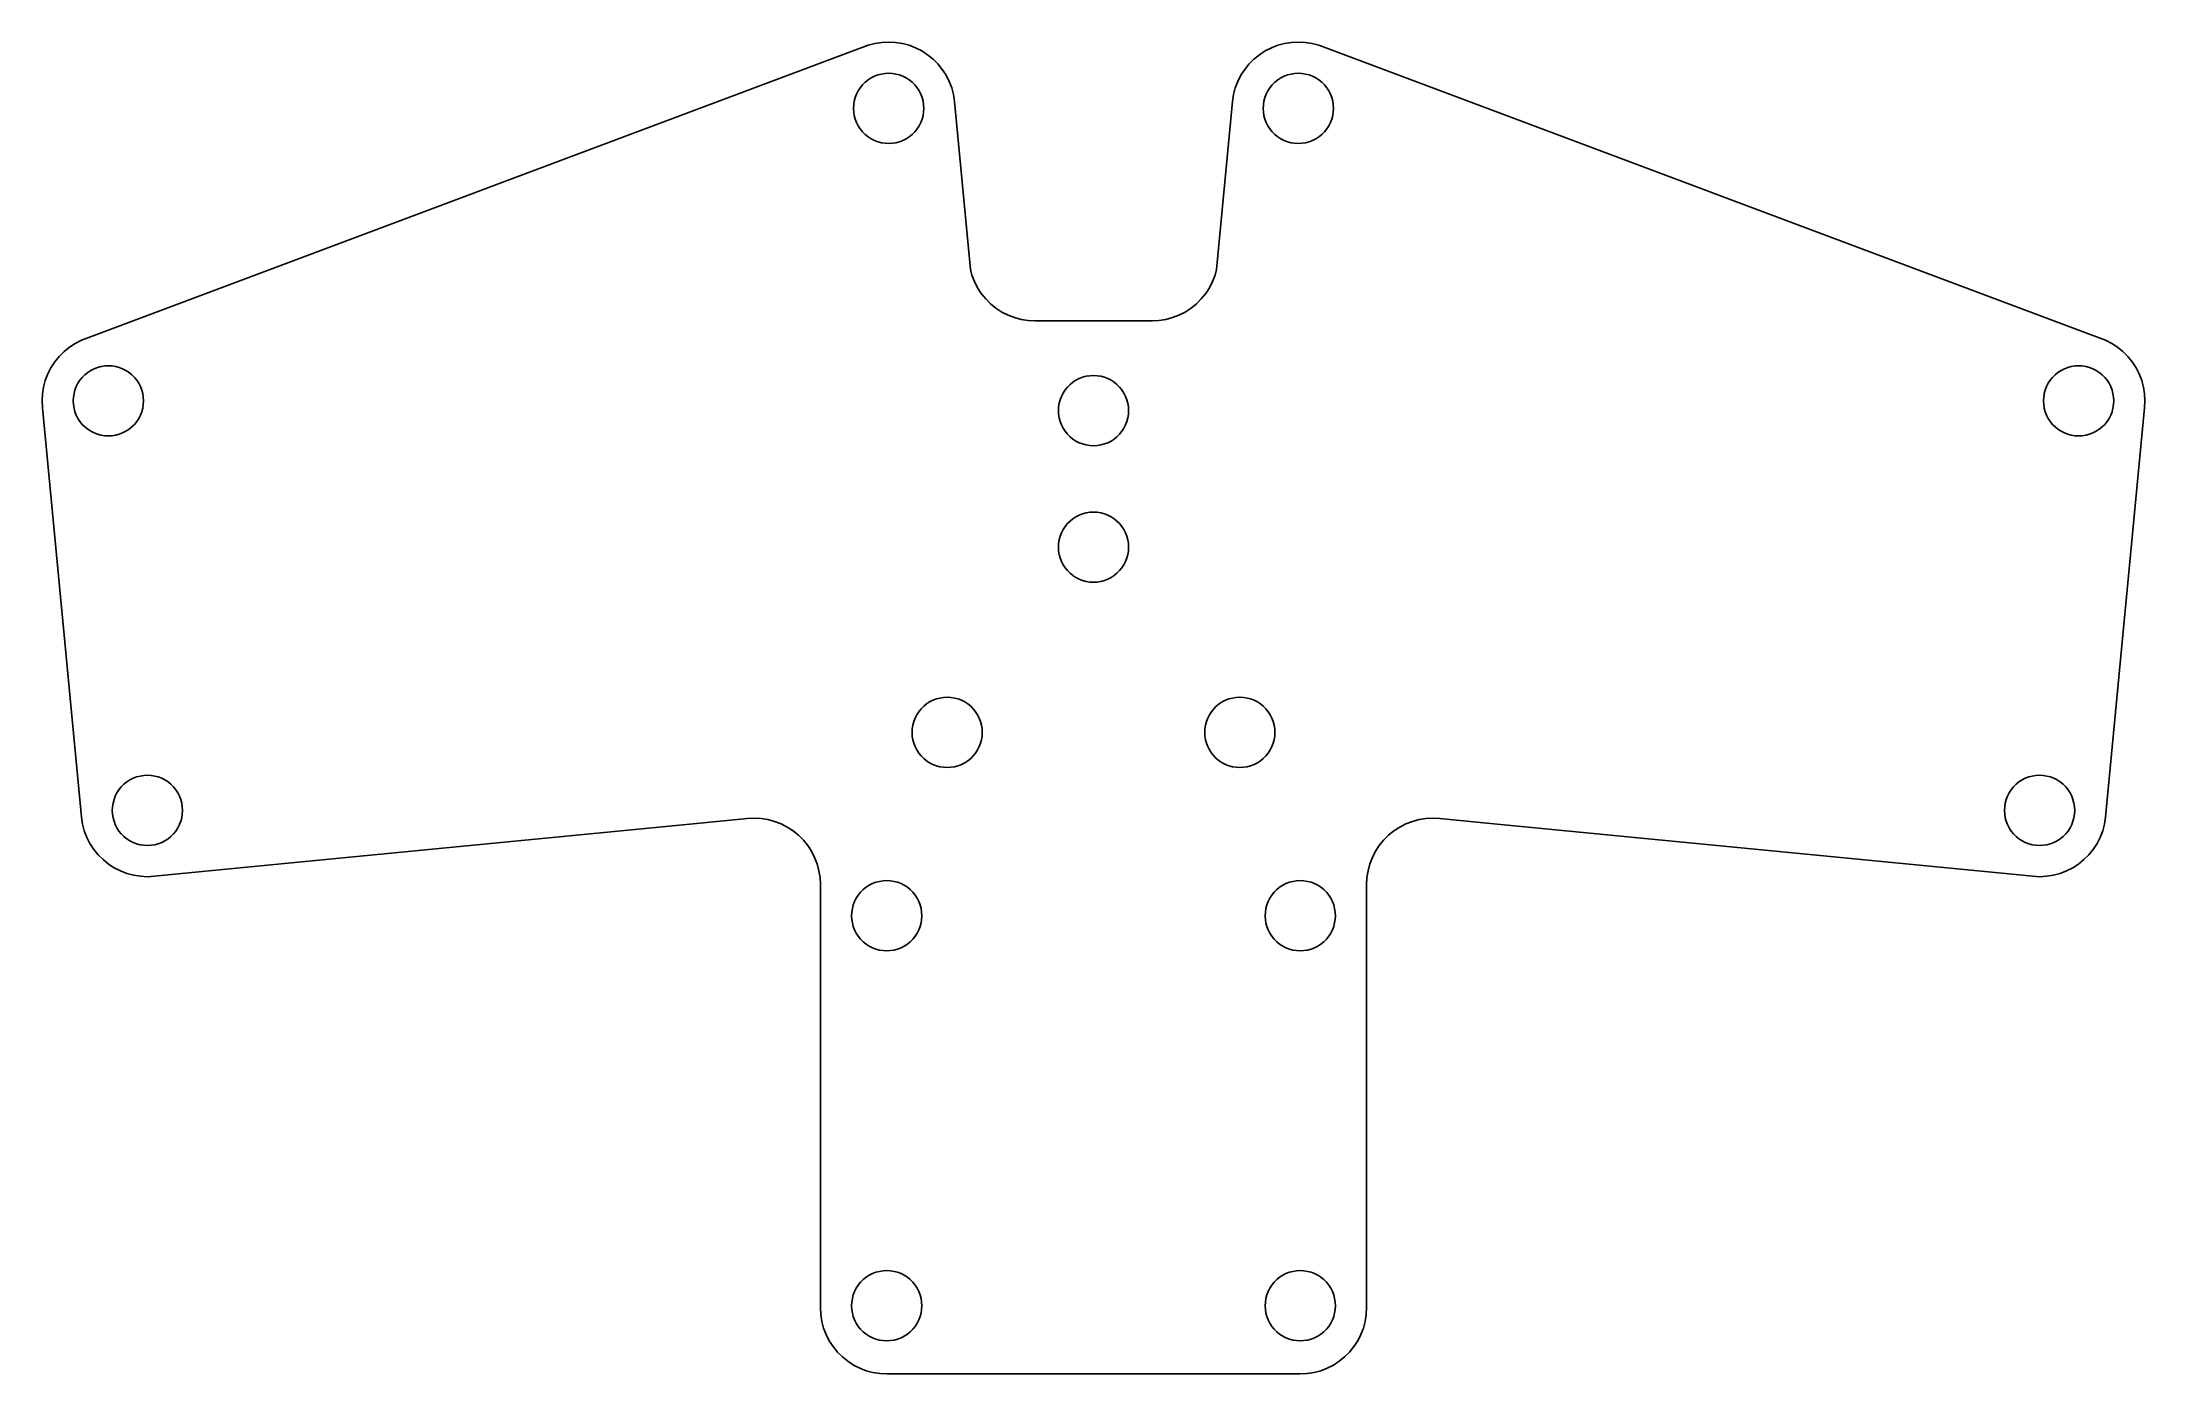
# Model space of a CAD drawing. Header units: metres. Extents: x -54 to 54, y -19 to 49.
import ezdxf

# ---------------------------------------------------------------- set-up
doc = ezdxf.new("R2010")
doc.units = ezdxf.units.M

msp = doc.modelspace()

# ---------------------------------------------------------------- linework, layer by layer
for p, q in [((-11.5506, 48.7336), (-51.5506, 33.7336)), ((-11.2069, 48.8257), (-11.5506, 48.7336)), ((-10.8554, 48.8814), (-11.2069, 48.8257)), ((-10.5, 48.9), (-10.8554, 48.8814)), ((-10.1446, 48.8814), (-10.5, 48.9)), ((-9.79309, 48.8257), (-10.1446, 48.8814)), ((-9.44934, 48.7336), (-9.79309, 48.8257)), ((-9.11708, 48.606), (-9.44934, 48.7336)), ((-8.79999, 48.4445), (-9.11708, 48.606)), ((9.11708, 48.606), (8.79999, 48.4445)), ((9.44934, 48.7336), (9.11708, 48.606)), ((9.79309, 48.8257), (9.44934, 48.7336)), ((10.1446, 48.8814), (9.79309, 48.8257)), ((10.5, 48.9), (10.1446, 48.8814)), ((10.8554, 48.8814), (10.5, 48.9)), ((11.2069, 48.8257), (10.8554, 48.8814)), ((11.5506, 48.7336), (11.2069, 48.8257)), ((51.5506, 33.7336), (11.5506, 48.7336)), ((-8.50153, 48.2507), (-8.79999, 48.4445)), ((-8.22495, 48.0267), (-8.50153, 48.2507)), ((-7.9733, 47.775), (-8.22495, 48.0267)), ((-7.74933, 47.4985), (-7.9733, 47.775)), ((-7.55551, 47.2), (-7.74933, 47.4985)), ((7.74933, 47.4985), (7.55551, 47.2)), ((7.9733, 47.775), (7.74933, 47.4985)), ((8.22495, 48.0267), (7.9733, 47.775)), ((8.50153, 48.2507), (8.22495, 48.0267)), ((8.79999, 48.4445), (8.50153, 48.2507)), ((-12.1444, 46.2321), (-12.0588, 46.4)), ((-12.0588, 46.4), (-11.9562, 46.558)), ((-11.9562, 46.558), (-11.8376, 46.7044)), ((-11.8376, 46.7044), (-11.7044, 46.8376)), ((-11.7044, 46.8376), (-11.558, 46.9562)), ((-11.558, 46.9562), (-11.4, 47.0588)), ((-11.4, 47.0588), (-11.2321, 47.1444)), ((-11.2321, 47.1444), (-11.0562, 47.2119)), ((-11.0562, 47.2119), (-10.8742, 47.2607)), ((-10.8742, 47.2607), (-10.6881, 47.2901)), ((-10.6881, 47.2901), (-10.5, 47.3)), ((-10.5, 47.3), (-10.3118, 47.2901)), ((-10.3118, 47.2901), (-10.1257, 47.2607)), ((-10.1257, 47.2607), (-9.94376, 47.2119)), ((-9.94376, 47.2119), (-9.76787, 47.1444)), ((-9.76787, 47.1444), (-9.59999, 47.0588)), ((-9.59999, 47.0588), (-9.44199, 46.9562)), ((-9.44199, 46.9562), (-9.29556, 46.8376)), ((-9.29556, 46.8376), (-9.16234, 46.7044)), ((-9.16234, 46.7044), (-9.04376, 46.558)), ((-9.04376, 46.558), (-8.94115, 46.4)), ((-8.94115, 46.4), (-8.85561, 46.2321)), ((-7.39394, 46.8829), (-7.55551, 47.2)), ((-7.2664, 46.5506), (-7.39394, 46.8829)), ((-7.17429, 46.2069), (-7.2664, 46.5506)), ((7.2664, 46.5506), (7.17429, 46.2069)), ((7.39394, 46.8829), (7.2664, 46.5506)), ((7.55551, 47.2), (7.39394, 46.8829)), ((8.85561, 46.2321), (8.94115, 46.4)), ((8.94115, 46.4), (9.04376, 46.558)), ((9.04376, 46.558), (9.16234, 46.7044)), ((9.16234, 46.7044), (9.29556, 46.8376)), ((9.29556, 46.8376), (9.44199, 46.9562)), ((9.44199, 46.9562), (9.59999, 47.0588)), ((9.59999, 47.0588), (9.76787, 47.1444)), ((9.76787, 47.1444), (9.94376, 47.2119)), ((9.94376, 47.2119), (10.1257, 47.2607)), ((10.1257, 47.2607), (10.3118, 47.2901)), ((10.3118, 47.2901), (10.5, 47.3)), ((10.5, 47.3), (10.6881, 47.2901)), ((10.6881, 47.2901), (10.8742, 47.2607)), ((10.8742, 47.2607), (11.0562, 47.2119)), ((11.0562, 47.2119), (11.2321, 47.1444)), ((11.2321, 47.1444), (11.4, 47.0588)), ((11.4, 47.0588), (11.558, 46.9562)), ((11.558, 46.9562), (11.7044, 46.8376)), ((11.7044, 46.8376), (11.8376, 46.7044)), ((11.8376, 46.7044), (11.9562, 46.558)), ((11.9562, 46.558), (12.0588, 46.4)), ((12.0588, 46.4), (12.1444, 46.2321)), ((-12.3, 45.5), (-12.2901, 45.6881)), ((-12.2901, 45.3118), (-12.3, 45.5)), ((-12.2901, 45.6881), (-12.2607, 45.8742)), ((-12.2607, 45.1257), (-12.2901, 45.3118)), ((-12.2607, 45.8742), (-12.2119, 46.0562)), ((-12.2119, 46.0562), (-12.1444, 46.2321)), ((-8.85561, 46.2321), (-8.78809, 46.0562)), ((-8.78809, 46.0562), (-8.73933, 45.8742)), ((-8.73933, 45.8742), (-8.70985, 45.6881)), ((-8.70985, 45.3118), (-8.73933, 45.1257)), ((-8.70985, 45.6881), (-8.7, 45.5)), ((-8.7, 45.5), (-8.70985, 45.3118)), ((-7.11862, 45.8554), (-7.17429, 46.2069)), ((-6.31064, 37.2369), (-7.11862, 45.8554)), ((7.11862, 45.8554), (6.31064, 37.2369)), ((7.17429, 46.2069), (7.11862, 45.8554)), ((8.7, 45.5), (8.70985, 45.6881)), ((8.70985, 45.3118), (8.7, 45.5)), ((8.70985, 45.6881), (8.73933, 45.8742)), ((8.73933, 45.1257), (8.70985, 45.3118)), ((8.73933, 45.8742), (8.78809, 46.0562)), ((8.78809, 46.0562), (8.85561, 46.2321)), ((12.1444, 46.2321), (12.2119, 46.0562)), ((12.2119, 46.0562), (12.2607, 45.8742)), ((12.2607, 45.8742), (12.2901, 45.6881)), ((12.2901, 45.3118), (12.2607, 45.1257)), ((12.2901, 45.6881), (12.3, 45.5)), ((12.3, 45.5), (12.2901, 45.3118)), ((-12.2119, 44.9438), (-12.2607, 45.1257)), ((-12.1444, 44.7679), (-12.2119, 44.9438)), ((-12.0588, 44.6), (-12.1444, 44.7679)), ((-11.9562, 44.442), (-12.0588, 44.6)), ((-11.8376, 44.2956), (-11.9562, 44.442)), ((-11.7044, 44.1623), (-11.8376, 44.2956)), ((-9.16234, 44.2956), (-9.29556, 44.1623)), ((-9.04376, 44.442), (-9.16234, 44.2956)), ((-8.94115, 44.6), (-9.04376, 44.442)), ((-8.85561, 44.7679), (-8.94115, 44.6)), ((-8.78809, 44.9438), (-8.85561, 44.7679)), ((-8.73933, 45.1257), (-8.78809, 44.9438)), ((8.78809, 44.9438), (8.73933, 45.1257)), ((8.85561, 44.7679), (8.78809, 44.9438)), ((8.94115, 44.6), (8.85561, 44.7679)), ((9.04376, 44.442), (8.94115, 44.6)), ((9.16234, 44.2956), (9.04376, 44.442)), ((9.29556, 44.1623), (9.16234, 44.2956)), ((11.8376, 44.2956), (11.7044, 44.1623)), ((11.9562, 44.442), (11.8376, 44.2956)), ((12.0588, 44.6), (11.9562, 44.442)), ((12.1444, 44.7679), (12.0588, 44.6)), ((12.2119, 44.9438), (12.1444, 44.7679)), ((12.2607, 45.1257), (12.2119, 44.9438)), ((-11.558, 44.0438), (-11.7044, 44.1623)), ((-11.4, 43.9411), (-11.558, 44.0438)), ((-11.2321, 43.8556), (-11.4, 43.9411)), ((-11.0562, 43.7881), (-11.2321, 43.8556)), ((-10.8742, 43.7393), (-11.0562, 43.7881)), ((-10.6881, 43.7099), (-10.8742, 43.7393)), ((-10.5, 43.7), (-10.6881, 43.7099)), ((-10.3118, 43.7099), (-10.5, 43.7)), ((-10.1257, 43.7393), (-10.3118, 43.7099)), ((-9.94376, 43.7881), (-10.1257, 43.7393)), ((-9.76787, 43.8556), (-9.94376, 43.7881)), ((-9.59999, 43.9411), (-9.76787, 43.8556)), ((-9.44199, 44.0438), (-9.59999, 43.9411)), ((-9.29556, 44.1623), (-9.44199, 44.0438)), ((9.44199, 44.0438), (9.29556, 44.1623)), ((9.59999, 43.9411), (9.44199, 44.0438)), ((9.76787, 43.8556), (9.59999, 43.9411)), ((9.94376, 43.7881), (9.76787, 43.8556)), ((10.1257, 43.7393), (9.94376, 43.7881)), ((10.3118, 43.7099), (10.1257, 43.7393)), ((10.5, 43.7), (10.3118, 43.7099)), ((10.6881, 43.7099), (10.5, 43.7)), ((10.8742, 43.7393), (10.6881, 43.7099)), ((11.0562, 43.7881), (10.8742, 43.7393)), ((11.2321, 43.8556), (11.0562, 43.7881)), ((11.4, 43.9411), (11.2321, 43.8556)), ((11.558, 44.0438), (11.4, 43.9411)), ((11.7044, 44.1623), (11.558, 44.0438)), ((-6.23358, 36.9493), (-6.31064, 37.2369)), ((-6.10605, 36.6171), (-6.23358, 36.9493)), ((6.23358, 36.9493), (6.10605, 36.6171)), ((6.31064, 37.2369), (6.23358, 36.9493)), ((-5.94447, 36.3), (-6.10605, 36.6171)), ((-5.75066, 36.0015), (-5.94447, 36.3)), ((-5.52669, 35.7249), (-5.75066, 36.0015)), ((-5.27504, 35.4733), (-5.52669, 35.7249)), ((5.52669, 35.7249), (5.27504, 35.4733)), ((5.75066, 36.0015), (5.52669, 35.7249)), ((5.94447, 36.3), (5.75066, 36.0015)), ((6.10605, 36.6171), (5.94447, 36.3)), ((-4.99846, 35.2493), (-5.27504, 35.4733)), ((-4.7, 35.0555), (-4.99846, 35.2493)), ((-4.3829, 34.8939), (-4.7, 35.0555)), ((-4.05064, 34.7664), (-4.3829, 34.8939)), ((-3.70689, 34.6743), (-4.05064, 34.7664)), ((-3.35539, 34.6186), (-3.70689, 34.6743)), ((-3, 34.6), (-3.35539, 34.6186)), ((3, 34.6), (-3, 34.6)), ((3.35539, 34.6186), (3, 34.6)), ((3.70689, 34.6743), (3.35539, 34.6186)), ((4.05064, 34.7664), (3.70689, 34.6743)), ((4.3829, 34.8939), (4.05064, 34.7664)), ((4.7, 35.0555), (4.3829, 34.8939)), ((4.99846, 35.2493), (4.7, 35.0555)), ((5.27504, 35.4733), (4.99846, 35.2493)), ((-52.2, 33.4445), (-52.4985, 33.2507)), ((-51.8829, 33.606), (-52.2, 33.4445)), ((-51.5506, 33.7336), (-51.8829, 33.606)), ((51.8829, 33.606), (51.5506, 33.7336)), ((52.2, 33.4445), (51.8829, 33.606)), ((52.4985, 33.2507), (52.2, 33.4445)), ((-53.2507, 32.4985), (-53.4445, 32.2)), ((-53.0267, 32.775), (-53.2507, 32.4985)), ((-52.775, 33.0267), (-53.0267, 32.775)), ((-52.4985, 33.2507), (-52.775, 33.0267)), ((52.775, 33.0267), (52.4985, 33.2507)), ((53.0267, 32.775), (52.775, 33.0267)), ((53.2507, 32.4985), (53.0267, 32.775)), ((53.4445, 32.2), (53.2507, 32.4985)), ((-53.7336, 31.5506), (-53.8257, 31.2069)), ((-53.606, 31.8829), (-53.7336, 31.5506)), ((-53.4445, 32.2), (-53.606, 31.8829)), ((-52.1444, 31.2321), (-52.0588, 31.4)), ((-52.0588, 31.4), (-51.9562, 31.558)), ((-51.9562, 31.558), (-51.8376, 31.7044)), ((-51.8376, 31.7044), (-51.7044, 31.8376)), ((-51.7044, 31.8376), (-51.558, 31.9562)), ((-51.558, 31.9562), (-51.4, 32.0588)), ((-51.4, 32.0588), (-51.2321, 32.1444)), ((-51.2321, 32.1444), (-51.0562, 32.2119)), ((-51.0562, 32.2119), (-50.8742, 32.2607)), ((-50.8742, 32.2607), (-50.6881, 32.2901)), ((-50.6881, 32.2901), (-50.5, 32.3)), ((-50.5, 32.3), (-50.3118, 32.2901)), ((-50.3118, 32.2901), (-50.1257, 32.2607)), ((-50.1257, 32.2607), (-49.9438, 32.2119)), ((-49.9438, 32.2119), (-49.7679, 32.1444)), ((-49.7679, 32.1444), (-49.6, 32.0588)), ((-49.6, 32.0588), (-49.442, 31.9562)), ((-49.442, 31.9562), (-49.2956, 31.8376)), ((-49.2956, 31.8376), (-49.1623, 31.7044)), ((-49.1623, 31.7044), (-49.0438, 31.558)), ((-49.0438, 31.558), (-48.9411, 31.4)), ((-48.9411, 31.4), (-48.8556, 31.2321)), ((-1.33765, 31.2044), (-1.20442, 31.3376)), ((-1.20442, 31.3376), (-1.058, 31.4562)), ((-1.058, 31.4562), (-0.89999, 31.5588)), ((-0.89999, 31.5588), (-0.73212, 31.6444)), ((-0.73212, 31.6444), (-0.55623, 31.7119)), ((-0.55623, 31.7119), (-0.37424, 31.7607)), ((-0.37424, 31.7607), (-0.18814, 31.7901)), ((-0.18814, 31.7901), (0, 31.8)), ((0, 31.8), (0.18814, 31.7901)), ((0.18814, 31.7901), (0.37424, 31.7607)), ((0.37424, 31.7607), (0.55623, 31.7119)), ((0.55623, 31.7119), (0.73212, 31.6444)), ((0.73212, 31.6444), (0.89999, 31.5588)), ((0.89999, 31.5588), (1.058, 31.4562)), ((1.058, 31.4562), (1.20442, 31.3376)), ((1.20442, 31.3376), (1.33765, 31.2044)), ((48.8556, 31.2321), (48.9411, 31.4)), ((48.9411, 31.4), (49.0438, 31.558)), ((49.0438, 31.558), (49.1623, 31.7044)), ((49.1623, 31.7044), (49.2956, 31.8376)), ((49.2956, 31.8376), (49.442, 31.9562)), ((49.442, 31.9562), (49.6, 32.0588)), ((49.6, 32.0588), (49.7679, 32.1444)), ((49.7679, 32.1444), (49.9438, 32.2119)), ((49.9438, 32.2119), (50.1257, 32.2607)), ((50.1257, 32.2607), (50.3118, 32.2901)), ((50.3118, 32.2901), (50.5, 32.3)), ((50.5, 32.3), (50.6881, 32.2901)), ((50.6881, 32.2901), (50.8742, 32.2607)), ((50.8742, 32.2607), (51.0562, 32.2119)), ((51.0562, 32.2119), (51.2321, 32.1444)), ((51.2321, 32.1444), (51.4, 32.0588)), ((51.4, 32.0588), (51.558, 31.9562)), ((51.558, 31.9562), (51.7044, 31.8376)), ((51.7044, 31.8376), (51.8376, 31.7044)), ((51.8376, 31.7044), (51.9562, 31.558)), ((51.9562, 31.558), (52.0588, 31.4)), ((52.0588, 31.4), (52.1444, 31.2321)), ((53.606, 31.8829), (53.4445, 32.2)), ((53.7336, 31.5506), (53.606, 31.8829)), ((53.8257, 31.2069), (53.7336, 31.5506)), ((-53.8814, 30.8554), (-53.9, 30.5)), ((-53.9, 30.5), (-53.8814, 30.1446)), ((-53.8257, 31.2069), (-53.8814, 30.8554)), ((-52.3, 30.5), (-52.2901, 30.6881)), ((-52.2901, 30.3118), (-52.3, 30.5)), ((-52.2901, 30.6881), (-52.2607, 30.8742)), ((-52.2607, 30.1257), (-52.2901, 30.3118)), ((-52.2607, 30.8742), (-52.2119, 31.0562)), ((-52.2119, 31.0562), (-52.1444, 31.2321)), ((-48.8556, 31.2321), (-48.7881, 31.0562)), ((-48.7881, 31.0562), (-48.7393, 30.8742)), ((-48.7393, 30.8742), (-48.7099, 30.6881)), ((-48.7099, 30.3118), (-48.7393, 30.1257)), ((-48.7099, 30.6881), (-48.7, 30.5)), ((-48.7, 30.5), (-48.7099, 30.3118)), ((-1.79999, 30), (-1.79013, 30.1881)), ((-1.79013, 30.1881), (-1.76065, 30.3742)), ((-1.76065, 30.3742), (-1.7119, 30.5562)), ((-1.7119, 30.5562), (-1.64438, 30.7321)), ((-1.64438, 30.7321), (-1.55884, 30.9)), ((-1.55884, 30.9), (-1.45622, 31.058)), ((-1.45622, 31.058), (-1.33765, 31.2044)), ((1.33765, 31.2044), (1.45622, 31.058)), ((1.45622, 31.058), (1.55884, 30.9)), ((1.55884, 30.9), (1.64438, 30.7321)), ((1.64438, 30.7321), (1.7119, 30.5562)), ((1.7119, 30.5562), (1.76065, 30.3742)), ((1.76065, 30.3742), (1.79013, 30.1881)), ((1.79013, 30.1881), (1.79999, 30)), ((48.7, 30.5), (48.7099, 30.6881)), ((48.7099, 30.3118), (48.7, 30.5)), ((48.7099, 30.6881), (48.7393, 30.8742)), ((48.7393, 30.1257), (48.7099, 30.3118)), ((48.7393, 30.8742), (48.7881, 31.0562)), ((48.7881, 31.0562), (48.8556, 31.2321)), ((52.1444, 31.2321), (52.2119, 31.0562)), ((52.2119, 31.0562), (52.2607, 30.8742)), ((52.2607, 30.8742), (52.2901, 30.6881)), ((52.2901, 30.3118), (52.2607, 30.1257)), ((52.2901, 30.6881), (52.3, 30.5)), ((52.3, 30.5), (52.2901, 30.3118)), ((53.8814, 30.8554), (53.8257, 31.2069)), ((53.9, 30.5), (53.8814, 30.8554)), ((53.8814, 30.1446), (53.9, 30.5)), ((-53.8814, 30.1446), (-51.8814, 9.14459)), ((-52.2119, 29.9438), (-52.2607, 30.1257)), ((-52.1444, 29.7679), (-52.2119, 29.9438)), ((-52.0588, 29.6), (-52.1444, 29.7679)), ((-51.9562, 29.442), (-52.0588, 29.6)), ((-51.8376, 29.2956), (-51.9562, 29.442)), ((-51.7044, 29.1623), (-51.8376, 29.2956)), ((-51.558, 29.0438), (-51.7044, 29.1623)), ((-49.2956, 29.1623), (-49.442, 29.0438)), ((-49.1623, 29.2956), (-49.2956, 29.1623)), ((-49.0438, 29.442), (-49.1623, 29.2956)), ((-48.9411, 29.6), (-49.0438, 29.442)), ((-48.8556, 29.7679), (-48.9411, 29.6)), ((-48.7881, 29.9438), (-48.8556, 29.7679)), ((-48.7393, 30.1257), (-48.7881, 29.9438)), ((-1.79013, 29.8118), (-1.79999, 30)), ((-1.76065, 29.6257), (-1.79013, 29.8118)), ((-1.7119, 29.4438), (-1.76065, 29.6257)), ((-1.64438, 29.2679), (-1.7119, 29.4438)), ((-1.55884, 29.1), (-1.64438, 29.2679)), ((1.64438, 29.2679), (1.55884, 29.1)), ((1.7119, 29.4438), (1.64438, 29.2679)), ((1.76065, 29.6257), (1.7119, 29.4438)), ((1.79013, 29.8118), (1.76065, 29.6257)), ((1.79999, 30), (1.79013, 29.8118)), ((48.7881, 29.9438), (48.7393, 30.1257)), ((48.8556, 29.7679), (48.7881, 29.9438)), ((48.9411, 29.6), (48.8556, 29.7679)), ((49.0438, 29.442), (48.9411, 29.6)), ((49.1623, 29.2956), (49.0438, 29.442)), ((49.2956, 29.1623), (49.1623, 29.2956)), ((49.442, 29.0438), (49.2956, 29.1623)), ((51.7044, 29.1623), (51.558, 29.0438)), ((51.8376, 29.2956), (51.7044, 29.1623)), ((51.9562, 29.442), (51.8376, 29.2956)), ((51.8814, 9.14459), (53.8814, 30.1446)), ((52.0588, 29.6), (51.9562, 29.442)), ((52.1444, 29.7679), (52.0588, 29.6)), ((52.2119, 29.9438), (52.1444, 29.7679)), ((52.2607, 30.1257), (52.2119, 29.9438)), ((-51.4, 28.9411), (-51.558, 29.0438)), ((-51.2321, 28.8556), (-51.4, 28.9411)), ((-51.0562, 28.7881), (-51.2321, 28.8556)), ((-50.8742, 28.7393), (-51.0562, 28.7881)), ((-50.6881, 28.7099), (-50.8742, 28.7393)), ((-50.5, 28.7), (-50.6881, 28.7099)), ((-50.3118, 28.7099), (-50.5, 28.7)), ((-50.1257, 28.7393), (-50.3118, 28.7099)), ((-49.9438, 28.7881), (-50.1257, 28.7393)), ((-49.7679, 28.8556), (-49.9438, 28.7881)), ((-49.6, 28.9411), (-49.7679, 28.8556)), ((-49.442, 29.0438), (-49.6, 28.9411)), ((-1.45622, 28.942), (-1.55884, 29.1)), ((-1.33765, 28.7956), (-1.45622, 28.942)), ((-1.20442, 28.6623), (-1.33765, 28.7956)), ((-1.058, 28.5438), (-1.20442, 28.6623)), ((-0.89999, 28.4411), (-1.058, 28.5438)), ((-0.73212, 28.3556), (-0.89999, 28.4411)), ((-0.55623, 28.2881), (-0.73212, 28.3556)), ((-0.37424, 28.2393), (-0.55623, 28.2881)), ((-0.18814, 28.2099), (-0.37424, 28.2393)), ((0, 28.2), (-0.18814, 28.2099)), ((0.18814, 28.2099), (0, 28.2)), ((0.37424, 28.2393), (0.18814, 28.2099)), ((0.55623, 28.2881), (0.37424, 28.2393)), ((0.73212, 28.3556), (0.55623, 28.2881)), ((0.89999, 28.4411), (0.73212, 28.3556)), ((1.058, 28.5438), (0.89999, 28.4411)), ((1.20442, 28.6623), (1.058, 28.5438)), ((1.33765, 28.7956), (1.20442, 28.6623)), ((1.45622, 28.942), (1.33765, 28.7956)), ((1.55884, 29.1), (1.45622, 28.942)), ((49.6, 28.9411), (49.442, 29.0438)), ((49.7679, 28.8556), (49.6, 28.9411)), ((49.9438, 28.7881), (49.7679, 28.8556)), ((50.1257, 28.7393), (49.9438, 28.7881)), ((50.3118, 28.7099), (50.1257, 28.7393)), ((50.5, 28.7), (50.3118, 28.7099)), ((50.6881, 28.7099), (50.5, 28.7)), ((50.8742, 28.7393), (50.6881, 28.7099)), ((51.0562, 28.7881), (50.8742, 28.7393)), ((51.2321, 28.8556), (51.0562, 28.7881)), ((51.4, 28.9411), (51.2321, 28.8556)), ((51.558, 29.0438), (51.4, 28.9411)), ((-0.18814, 24.7901), (0, 24.8)), ((0, 24.8), (0.18814, 24.7901)), ((-1.7119, 23.5562), (-1.64438, 23.7321)), ((-1.64438, 23.7321), (-1.55884, 23.9)), ((-1.55884, 23.9), (-1.45622, 24.058)), ((-1.45622, 24.058), (-1.33765, 24.2044)), ((-1.33765, 24.2044), (-1.20442, 24.3376)), ((-1.20442, 24.3376), (-1.058, 24.4562)), ((-1.058, 24.4562), (-0.89999, 24.5588)), ((-0.89999, 24.5588), (-0.73212, 24.6444)), ((-0.73212, 24.6444), (-0.55623, 24.7119)), ((-0.55623, 24.7119), (-0.37424, 24.7607)), ((-0.37424, 24.7607), (-0.18814, 24.7901)), ((0.18814, 24.7901), (0.37424, 24.7607)), ((0.37424, 24.7607), (0.55623, 24.7119)), ((0.55623, 24.7119), (0.73212, 24.6444)), ((0.73212, 24.6444), (0.89999, 24.5588)), ((0.89999, 24.5588), (1.058, 24.4562)), ((1.058, 24.4562), (1.20442, 24.3376)), ((1.20442, 24.3376), (1.33765, 24.2044)), ((1.33765, 24.2044), (1.45622, 24.058)), ((1.45622, 24.058), (1.55884, 23.9)), ((1.55884, 23.9), (1.64438, 23.7321)), ((1.64438, 23.7321), (1.7119, 23.5562)), ((-1.79999, 23), (-1.79013, 23.1881)), ((-1.79013, 22.8118), (-1.79999, 23)), ((-1.79013, 23.1881), (-1.76065, 23.3742)), ((-1.76065, 22.6257), (-1.79013, 22.8118)), ((-1.76065, 23.3742), (-1.7119, 23.5562)), ((1.7119, 23.5562), (1.76065, 23.3742)), ((1.76065, 23.3742), (1.79013, 23.1881)), ((1.79013, 22.8118), (1.76065, 22.6257)), ((1.79013, 23.1881), (1.79999, 23)), ((1.79999, 23), (1.79013, 22.8118)), ((-1.7119, 22.4438), (-1.76065, 22.6257)), ((-1.64438, 22.2679), (-1.7119, 22.4438)), ((-1.55884, 22.1), (-1.64438, 22.2679)), ((-1.45622, 21.942), (-1.55884, 22.1)), ((-1.33765, 21.7956), (-1.45622, 21.942)), ((-1.20442, 21.6623), (-1.33765, 21.7956)), ((-1.058, 21.5438), (-1.20442, 21.6623)), ((1.20442, 21.6623), (1.058, 21.5438)), ((1.33765, 21.7956), (1.20442, 21.6623)), ((1.45622, 21.942), (1.33765, 21.7956)), ((1.55884, 22.1), (1.45622, 21.942)), ((1.64438, 22.2679), (1.55884, 22.1)), ((1.7119, 22.4438), (1.64438, 22.2679)), ((1.76065, 22.6257), (1.7119, 22.4438)), ((-0.89999, 21.4411), (-1.058, 21.5438)), ((-0.73212, 21.3556), (-0.89999, 21.4411)), ((-0.55623, 21.2881), (-0.73212, 21.3556)), ((-0.37424, 21.2393), (-0.55623, 21.2881)), ((-0.18814, 21.2099), (-0.37424, 21.2393)), ((0, 21.2), (-0.18814, 21.2099)), ((0.18814, 21.2099), (0, 21.2)), ((0.37424, 21.2393), (0.18814, 21.2099)), ((0.55623, 21.2881), (0.37424, 21.2393)), ((0.73212, 21.3556), (0.55623, 21.2881)), ((0.89999, 21.4411), (0.73212, 21.3556)), ((1.058, 21.5438), (0.89999, 21.4411)), ((-8.39999, 15.0588), (-8.23212, 15.1444)), ((-8.23212, 15.1444), (-8.05623, 15.2119)), ((-8.05623, 15.2119), (-7.87424, 15.2607)), ((-7.87424, 15.2607), (-7.68814, 15.2901)), ((-7.68814, 15.2901), (-7.5, 15.3)), ((-7.5, 15.3), (-7.31184, 15.2901)), ((-7.31184, 15.2901), (-7.12575, 15.2607)), ((-7.12575, 15.2607), (-6.94376, 15.2119)), ((-6.94376, 15.2119), (-6.76787, 15.1444)), ((-6.76787, 15.1444), (-6.59999, 15.0588)), ((6.59999, 15.0588), (6.76787, 15.1444)), ((6.76787, 15.1444), (6.94376, 15.2119)), ((6.94376, 15.2119), (7.12575, 15.2607)), ((7.12575, 15.2607), (7.31184, 15.2901)), ((7.31184, 15.2901), (7.5, 15.3)), ((7.5, 15.3), (7.68814, 15.2901)), ((7.68814, 15.2901), (7.87424, 15.2607)), ((7.87424, 15.2607), (8.05623, 15.2119)), ((8.05623, 15.2119), (8.23212, 15.1444)), ((8.23212, 15.1444), (8.39999, 15.0588)), ((-9.26065, 13.8742), (-9.2119, 14.0562)), ((-9.2119, 14.0562), (-9.14438, 14.2321)), ((-9.14438, 14.2321), (-9.05884, 14.4)), ((-9.05884, 14.4), (-8.95622, 14.558)), ((-8.95622, 14.558), (-8.83765, 14.7044)), ((-8.83765, 14.7044), (-8.70442, 14.8376)), ((-8.70442, 14.8376), (-8.558, 14.9562)), ((-8.558, 14.9562), (-8.39999, 15.0588)), ((-6.59999, 15.0588), (-6.44199, 14.9562)), ((-6.44199, 14.9562), (-6.29556, 14.8376)), ((-6.29556, 14.8376), (-6.16234, 14.7044)), ((-6.16234, 14.7044), (-6.04376, 14.558)), ((-6.04376, 14.558), (-5.94115, 14.4)), ((-5.94115, 14.4), (-5.85561, 14.2321)), ((-5.85561, 14.2321), (-5.78809, 14.0562)), ((-5.78809, 14.0562), (-5.73933, 13.8742)), ((5.73933, 13.8742), (5.78809, 14.0562)), ((5.78809, 14.0562), (5.85561, 14.2321)), ((5.85561, 14.2321), (5.94115, 14.4)), ((5.94115, 14.4), (6.04376, 14.558)), ((6.04376, 14.558), (6.16234, 14.7044)), ((6.16234, 14.7044), (6.29556, 14.8376)), ((6.29556, 14.8376), (6.44199, 14.9562)), ((6.44199, 14.9562), (6.59999, 15.0588)), ((8.39999, 15.0588), (8.558, 14.9562)), ((8.558, 14.9562), (8.70442, 14.8376)), ((8.70442, 14.8376), (8.83765, 14.7044)), ((8.83765, 14.7044), (8.95622, 14.558)), ((8.95622, 14.558), (9.05884, 14.4)), ((9.05884, 14.4), (9.14438, 14.2321)), ((9.14438, 14.2321), (9.2119, 14.0562)), ((9.2119, 14.0562), (9.26065, 13.8742)), ((-9.29999, 13.5), (-9.29013, 13.6881)), ((-9.29013, 13.3118), (-9.29999, 13.5)), ((-9.29013, 13.6881), (-9.26065, 13.8742)), ((-9.26065, 13.1257), (-9.29013, 13.3118)), ((-9.2119, 12.9438), (-9.26065, 13.1257)), ((-9.14438, 12.7679), (-9.2119, 12.9438)), ((-5.78809, 12.9438), (-5.85561, 12.7679)), ((-5.73933, 13.1257), (-5.78809, 12.9438)), ((-5.73933, 13.8742), (-5.70985, 13.6881)), ((-5.70985, 13.3118), (-5.73933, 13.1257)), ((-5.70985, 13.6881), (-5.7, 13.5)), ((-5.7, 13.5), (-5.70985, 13.3118)), ((5.7, 13.5), (5.70985, 13.6881)), ((5.70985, 13.3118), (5.7, 13.5)), ((5.70985, 13.6881), (5.73933, 13.8742)), ((5.73933, 13.1257), (5.70985, 13.3118)), ((5.78809, 12.9438), (5.73933, 13.1257)), ((5.85561, 12.7679), (5.78809, 12.9438)), ((9.2119, 12.9438), (9.14438, 12.7679)), ((9.26065, 13.1257), (9.2119, 12.9438)), ((9.26065, 13.8742), (9.29013, 13.6881)), ((9.29013, 13.3118), (9.26065, 13.1257)), ((9.29013, 13.6881), (9.29999, 13.5)), ((9.29999, 13.5), (9.29013, 13.3118)), ((-9.05884, 12.6), (-9.14438, 12.7679)), ((-8.95622, 12.442), (-9.05884, 12.6)), ((-8.83765, 12.2956), (-8.95622, 12.442)), ((-8.70442, 12.1623), (-8.83765, 12.2956)), ((-8.558, 12.0438), (-8.70442, 12.1623)), ((-8.39999, 11.9411), (-8.558, 12.0438)), ((-8.23212, 11.8556), (-8.39999, 11.9411)), ((-6.59999, 11.9411), (-6.76787, 11.8556)), ((-6.44199, 12.0438), (-6.59999, 11.9411)), ((-6.29556, 12.1623), (-6.44199, 12.0438)), ((-6.16234, 12.2956), (-6.29556, 12.1623)), ((-6.04376, 12.442), (-6.16234, 12.2956)), ((-5.94115, 12.6), (-6.04376, 12.442)), ((-5.85561, 12.7679), (-5.94115, 12.6)), ((5.94115, 12.6), (5.85561, 12.7679)), ((6.04376, 12.442), (5.94115, 12.6)), ((6.16234, 12.2956), (6.04376, 12.442)), ((6.29556, 12.1623), (6.16234, 12.2956)), ((6.44199, 12.0438), (6.29556, 12.1623)), ((6.59999, 11.9411), (6.44199, 12.0438)), ((6.76787, 11.8556), (6.59999, 11.9411)), ((8.39999, 11.9411), (8.23212, 11.8556)), ((8.558, 12.0438), (8.39999, 11.9411)), ((8.70442, 12.1623), (8.558, 12.0438)), ((8.83765, 12.2956), (8.70442, 12.1623)), ((8.95622, 12.442), (8.83765, 12.2956)), ((9.05884, 12.6), (8.95622, 12.442)), ((9.14438, 12.7679), (9.05884, 12.6)), ((-49.8376, 10.7044), (-49.7044, 10.8376)), ((-49.7044, 10.8376), (-49.558, 10.9562)), ((-49.558, 10.9562), (-49.4, 11.0588)), ((-49.4, 11.0588), (-49.2321, 11.1444)), ((-49.2321, 11.1444), (-49.0562, 11.2119)), ((-49.0562, 11.2119), (-48.8742, 11.2607)), ((-48.8742, 11.2607), (-48.6881, 11.2901)), ((-48.6881, 11.2901), (-48.5, 11.3)), ((-48.5, 11.3), (-48.3118, 11.2901)), ((-48.3118, 11.2901), (-48.1257, 11.2607)), ((-48.1257, 11.2607), (-47.9438, 11.2119)), ((-47.9438, 11.2119), (-47.7679, 11.1444)), ((-47.7679, 11.1444), (-47.6, 11.0588)), ((-47.6, 11.0588), (-47.442, 10.9562)), ((-47.442, 10.9562), (-47.2956, 10.8376)), ((-47.2956, 10.8376), (-47.1623, 10.7044)), ((-8.05623, 11.7881), (-8.23212, 11.8556)), ((-7.87424, 11.7393), (-8.05623, 11.7881)), ((-7.68814, 11.7099), (-7.87424, 11.7393)), ((-7.5, 11.7), (-7.68814, 11.7099)), ((-7.31184, 11.7099), (-7.5, 11.7)), ((-7.12575, 11.7393), (-7.31184, 11.7099)), ((-6.94376, 11.7881), (-7.12575, 11.7393)), ((-6.76787, 11.8556), (-6.94376, 11.7881)), ((6.94376, 11.7881), (6.76787, 11.8556)), ((7.12575, 11.7393), (6.94376, 11.7881)), ((7.31184, 11.7099), (7.12575, 11.7393)), ((7.5, 11.7), (7.31184, 11.7099)), ((7.68814, 11.7099), (7.5, 11.7)), ((7.87424, 11.7393), (7.68814, 11.7099)), ((8.05623, 11.7881), (7.87424, 11.7393)), ((8.23212, 11.8556), (8.05623, 11.7881)), ((47.1623, 10.7044), (47.2956, 10.8376)), ((47.2956, 10.8376), (47.442, 10.9562)), ((47.442, 10.9562), (47.6, 11.0588)), ((47.6, 11.0588), (47.7679, 11.1444)), ((47.7679, 11.1444), (47.9438, 11.2119)), ((47.9438, 11.2119), (48.1257, 11.2607)), ((48.1257, 11.2607), (48.3118, 11.2901)), ((48.3118, 11.2901), (48.5, 11.3)), ((48.5, 11.3), (48.6881, 11.2901)), ((48.6881, 11.2901), (48.8742, 11.2607)), ((48.8742, 11.2607), (49.0562, 11.2119)), ((49.0562, 11.2119), (49.2321, 11.1444)), ((49.2321, 11.1444), (49.4, 11.0588)), ((49.4, 11.0588), (49.558, 10.9562)), ((49.558, 10.9562), (49.7044, 10.8376)), ((49.7044, 10.8376), (49.8376, 10.7044)), ((-50.2901, 9.68814), (-50.2607, 9.87424)), ((-50.2607, 9.87424), (-50.2119, 10.0562)), ((-50.2119, 10.0562), (-50.1444, 10.2321)), ((-50.1444, 10.2321), (-50.0588, 10.4)), ((-50.0588, 10.4), (-49.9562, 10.558)), ((-49.9562, 10.558), (-49.8376, 10.7044)), ((-47.1623, 10.7044), (-47.0438, 10.558)), ((-47.0438, 10.558), (-46.9411, 10.4)), ((-46.9411, 10.4), (-46.8556, 10.2321)), ((-46.8556, 10.2321), (-46.7881, 10.0562)), ((-46.7881, 10.0562), (-46.7393, 9.87424)), ((-46.7393, 9.87424), (-46.7099, 9.68814)), ((46.7099, 9.68814), (46.7393, 9.87424)), ((46.7393, 9.87424), (46.7881, 10.0562)), ((46.7881, 10.0562), (46.8556, 10.2321)), ((46.8556, 10.2321), (46.9411, 10.4)), ((46.9411, 10.4), (47.0438, 10.558)), ((47.0438, 10.558), (47.1623, 10.7044)), ((49.8376, 10.7044), (49.9562, 10.558)), ((49.9562, 10.558), (50.0588, 10.4)), ((50.0588, 10.4), (50.1444, 10.2321)), ((50.1444, 10.2321), (50.2119, 10.0562)), ((50.2119, 10.0562), (50.2607, 9.87424)), ((50.2607, 9.87424), (50.2901, 9.68814)), ((-51.8814, 9.14459), (-51.8257, 8.79309)), ((-51.8257, 8.79309), (-51.7336, 8.44934)), ((-50.3, 9.5), (-50.2901, 9.68814)), ((-50.2901, 9.31184), (-50.3, 9.5)), ((-50.2607, 9.12575), (-50.2901, 9.31184)), ((-50.2119, 8.94376), (-50.2607, 9.12575)), ((-50.1444, 8.76787), (-50.2119, 8.94376)), ((-50.0588, 8.59999), (-50.1444, 8.76787)), ((-48.1446, 6.11862), (-20, 8.86444)), ((-46.8556, 8.76787), (-46.9411, 8.59999)), ((-46.7881, 8.94376), (-46.8556, 8.76787)), ((-46.7393, 9.12575), (-46.7881, 8.94376)), ((-46.7099, 9.31184), (-46.7393, 9.12575)), ((-46.7099, 9.68814), (-46.7, 9.5)), ((-46.7, 9.5), (-46.7099, 9.31184)), ((-20, 8.8569), (-17.7554, 9.08136)), ((-20, 8.86444), (-20, 8.8569)), ((-17.7554, 9.08136), (-17.4, 9.09999)), ((-17.4, 9.09999), (-17.0446, 9.08136)), ((-17.0446, 9.08136), (-16.6931, 9.0257)), ((-16.6931, 9.0257), (-16.3493, 8.93358)), ((-16.3493, 8.93358), (-16.0171, 8.80605)), ((-16.0171, 8.80605), (-15.7, 8.64449)), ((-15.7, 8.64449), (-15.4015, 8.45065)), ((15.4015, 8.45065), (15.7, 8.64449)), ((15.7, 8.64449), (16.0171, 8.80605)), ((16.0171, 8.80605), (16.3493, 8.93358)), ((16.3493, 8.93358), (16.6931, 9.0257)), ((16.6931, 9.0257), (17.0446, 9.08136)), ((17.0446, 9.08136), (17.4, 9.09999)), ((17.4, 9.09999), (17.7554, 9.08136)), ((17.7554, 9.08136), (20, 8.8569)), ((20, 8.8569), (20, 8.86444)), ((20, 8.86444), (48.1446, 6.11862)), ((46.7, 9.5), (46.7099, 9.68814)), ((46.7099, 9.31184), (46.7, 9.5)), ((46.7393, 9.12575), (46.7099, 9.31184)), ((46.7881, 8.94376), (46.7393, 9.12575)), ((46.8556, 8.76787), (46.7881, 8.94376)), ((46.9411, 8.59999), (46.8556, 8.76787)), ((50.1444, 8.76787), (50.0588, 8.59999)), ((50.2119, 8.94376), (50.1444, 8.76787)), ((50.2607, 9.12575), (50.2119, 8.94376)), ((50.2901, 9.31184), (50.2607, 9.12575)), ((50.2901, 9.68814), (50.3, 9.5)), ((50.3, 9.5), (50.2901, 9.31184)), ((51.7336, 8.44934), (51.8257, 8.79309)), ((51.8257, 8.79309), (51.8814, 9.14459)), ((-51.7336, 8.44934), (-51.606, 8.11708)), ((-51.606, 8.11708), (-51.4445, 7.79999)), ((-51.4445, 7.79999), (-51.2507, 7.50153)), ((-49.9562, 8.44199), (-50.0588, 8.59999)), ((-49.8376, 8.29556), (-49.9562, 8.44199)), ((-49.7044, 8.16234), (-49.8376, 8.29556)), ((-49.558, 8.04376), (-49.7044, 8.16234)), ((-49.4, 7.94115), (-49.558, 8.04376)), ((-49.2321, 7.85561), (-49.4, 7.94115)), ((-49.0562, 7.78809), (-49.2321, 7.85561)), ((-48.8742, 7.73933), (-49.0562, 7.78809)), ((-48.6881, 7.70985), (-48.8742, 7.73933)), ((-48.5, 7.7), (-48.6881, 7.70985)), ((-48.3118, 7.70985), (-48.5, 7.7)), ((-48.1257, 7.73933), (-48.3118, 7.70985)), ((-47.9438, 7.78809), (-48.1257, 7.73933)), ((-47.7679, 7.85561), (-47.9438, 7.78809)), ((-47.6, 7.94115), (-47.7679, 7.85561)), ((-47.442, 8.04376), (-47.6, 7.94115)), ((-47.2956, 8.16234), (-47.442, 8.04376)), ((-47.1623, 8.29556), (-47.2956, 8.16234)), ((-47.0438, 8.44199), (-47.1623, 8.29556)), ((-46.9411, 8.59999), (-47.0438, 8.44199)), ((-15.4015, 8.45065), (-15.125, 8.22668)), ((-15.125, 8.22668), (-14.8733, 7.97504)), ((-14.8733, 7.97504), (-14.6493, 7.69846)), ((-14.6493, 7.69846), (-14.4555, 7.39999)), ((14.4555, 7.39999), (14.6493, 7.69846)), ((14.6493, 7.69846), (14.8733, 7.97504)), ((14.8733, 7.97504), (15.125, 8.22668)), ((15.125, 8.22668), (15.4015, 8.45065)), ((47.0438, 8.44199), (46.9411, 8.59999)), ((47.1623, 8.29556), (47.0438, 8.44199)), ((47.2956, 8.16234), (47.1623, 8.29556)), ((47.442, 8.04376), (47.2956, 8.16234)), ((47.6, 7.94115), (47.442, 8.04376)), ((47.7679, 7.85561), (47.6, 7.94115)), ((47.9438, 7.78809), (47.7679, 7.85561)), ((48.1257, 7.73933), (47.9438, 7.78809)), ((48.3118, 7.70985), (48.1257, 7.73933)), ((48.5, 7.7), (48.3118, 7.70985)), ((48.6881, 7.70985), (48.5, 7.7)), ((48.8742, 7.73933), (48.6881, 7.70985)), ((49.0562, 7.78809), (48.8742, 7.73933)), ((49.2321, 7.85561), (49.0562, 7.78809)), ((49.4, 7.94115), (49.2321, 7.85561)), ((49.558, 8.04376), (49.4, 7.94115)), ((49.7044, 8.16234), (49.558, 8.04376)), ((49.8376, 8.29556), (49.7044, 8.16234)), ((49.9562, 8.44199), (49.8376, 8.29556)), ((50.0588, 8.59999), (49.9562, 8.44199)), ((51.2507, 7.50153), (51.4445, 7.79999)), ((51.4445, 7.79999), (51.606, 8.11708)), ((51.606, 8.11708), (51.7336, 8.44934)), ((-51.2507, 7.50153), (-51.0267, 7.22495)), ((-51.0267, 7.22495), (-50.775, 6.9733)), ((-50.775, 6.9733), (-50.4985, 6.74933)), ((-50.4985, 6.74933), (-50.2, 6.55551)), ((-50.2, 6.55551), (-49.8829, 6.39394)), ((-14.4555, 7.39999), (-14.2939, 7.0829)), ((-14.2939, 7.0829), (-14.1664, 6.75066)), ((-14.1664, 6.75066), (-14.0743, 6.40689)), ((14.0743, 6.40689), (14.1664, 6.75066)), ((14.1664, 6.75066), (14.2939, 7.0829)), ((14.2939, 7.0829), (14.4555, 7.39999)), ((49.8829, 6.39394), (50.2, 6.55551)), ((50.2, 6.55551), (50.4985, 6.74933)), ((50.4985, 6.74933), (50.775, 6.9733)), ((50.775, 6.9733), (51.0267, 7.22495)), ((51.0267, 7.22495), (51.2507, 7.50153)), ((-49.8829, 6.39394), (-49.5506, 6.2664)), ((-49.5506, 6.2664), (-49.2069, 6.17429)), ((-49.2069, 6.17429), (-48.8554, 6.11862)), ((-48.8554, 6.11862), (-48.5, 6.09999)), ((-48.5, 6.09999), (-48.1446, 6.11862)), ((-14.0743, 6.40689), (-14.0186, 6.05539)), ((-14.0186, 6.05539), (-14, 5.7)), ((-14, 5.7), (-14, -16)), ((-11.9377, 5.30443), (-11.8044, 5.43765)), ((-11.8044, 5.43765), (-11.658, 5.55623)), ((-11.658, 5.55623), (-11.5, 5.65884)), ((-11.5, 5.65884), (-11.3321, 5.74437)), ((-11.3321, 5.74437), (-11.1562, 5.81189)), ((-11.1562, 5.81189), (-10.9742, 5.86066)), ((-10.9742, 5.86066), (-10.7881, 5.89014)), ((-10.7881, 5.89014), (-10.6, 5.89999)), ((-10.6, 5.89999), (-10.4118, 5.89014)), ((-10.4118, 5.89014), (-10.2258, 5.86066)), ((-10.2258, 5.86066), (-10.0438, 5.81189)), ((-10.0438, 5.81189), (-9.86786, 5.74437)), ((-9.86786, 5.74437), (-9.7, 5.65884)), ((-9.7, 5.65884), (-9.54198, 5.55623)), ((-9.54198, 5.55623), (-9.39555, 5.43765)), ((-9.39555, 5.43765), (-9.26233, 5.30443)), ((9.26233, 5.30443), (9.39555, 5.43765)), ((9.39555, 5.43765), (9.54198, 5.55623)), ((9.54198, 5.55623), (9.7, 5.65884)), ((9.7, 5.65884), (9.86786, 5.74437)), ((9.86786, 5.74437), (10.0438, 5.81189)), ((10.0438, 5.81189), (10.2258, 5.86066)), ((10.2258, 5.86066), (10.4118, 5.89014)), ((10.4118, 5.89014), (10.6, 5.89999)), ((10.6, 5.89999), (10.7881, 5.89014)), ((10.7881, 5.89014), (10.9742, 5.86066)), ((10.9742, 5.86066), (11.1562, 5.81189)), ((11.1562, 5.81189), (11.3321, 5.74437)), ((11.3321, 5.74437), (11.5, 5.65884)), ((11.5, 5.65884), (11.658, 5.55623)), ((11.658, 5.55623), (11.8044, 5.43765)), ((11.8044, 5.43765), (11.9377, 5.30443)), ((14, 5.7), (14.0186, 6.05539)), ((14, -16), (14, 5.7)), ((14.0186, 6.05539), (14.0743, 6.40689)), ((48.1446, 6.11862), (48.5, 6.09999)), ((48.5, 6.09999), (48.8554, 6.11862)), ((48.8554, 6.11862), (49.2069, 6.17429)), ((49.2069, 6.17429), (49.5506, 6.2664)), ((49.5506, 6.2664), (49.8829, 6.39394)), ((-12.3901, 4.28815), (-12.3607, 4.47423)), ((-12.3607, 4.47423), (-12.3119, 4.65622)), ((-12.3119, 4.65622), (-12.2444, 4.83212)), ((-12.2444, 4.83212), (-12.1588, 5)), ((-12.1588, 5), (-12.0562, 5.158)), ((-12.0562, 5.158), (-11.9377, 5.30443)), ((-9.26233, 5.30443), (-9.14377, 5.158)), ((-9.14377, 5.158), (-9.04115, 5)), ((-9.04115, 5), (-8.95561, 4.83212)), ((-8.95561, 4.83212), (-8.88809, 4.65622)), ((-8.88809, 4.65622), (-8.83932, 4.47423)), ((-8.83932, 4.47423), (-8.80986, 4.28815)), ((8.80986, 4.28815), (8.83932, 4.47423)), ((8.83932, 4.47423), (8.88809, 4.65622)), ((8.88809, 4.65622), (8.95561, 4.83212)), ((8.95561, 4.83212), (9.04115, 5)), ((9.04115, 5), (9.14377, 5.158)), ((9.14377, 5.158), (9.26233, 5.30443)), ((11.9377, 5.30443), (12.0562, 5.158)), ((12.0562, 5.158), (12.1588, 5)), ((12.1588, 5), (12.2444, 4.83212)), ((12.2444, 4.83212), (12.3119, 4.65622)), ((12.3119, 4.65622), (12.3607, 4.47423)), ((12.3607, 4.47423), (12.3901, 4.28815)), ((-12.4, 4.09999), (-12.3901, 4.28815)), ((-12.3901, 3.91183), (-12.4, 4.09999)), ((-12.3607, 3.72575), (-12.3901, 3.91183)), ((-12.3119, 3.54376), (-12.3607, 3.72575)), ((-12.2444, 3.36786), (-12.3119, 3.54376)), ((-12.1588, 3.2), (-12.2444, 3.36786)), ((-8.95561, 3.36786), (-9.04115, 3.2)), ((-8.88809, 3.54376), (-8.95561, 3.36786)), ((-8.83932, 3.72575), (-8.88809, 3.54376)), ((-8.80986, 3.91183), (-8.83932, 3.72575)), ((-8.80986, 4.28815), (-8.79999, 4.09999)), ((-8.79999, 4.09999), (-8.80986, 3.91183)), ((8.79999, 4.09999), (8.80986, 4.28815)), ((8.80986, 3.91183), (8.79999, 4.09999)), ((8.83932, 3.72575), (8.80986, 3.91183)), ((8.88809, 3.54376), (8.83932, 3.72575)), ((8.95561, 3.36786), (8.88809, 3.54376)), ((9.04115, 3.2), (8.95561, 3.36786)), ((12.2444, 3.36786), (12.1588, 3.2)), ((12.3119, 3.54376), (12.2444, 3.36786)), ((12.3607, 3.72575), (12.3119, 3.54376)), ((12.3901, 3.91183), (12.3607, 3.72575)), ((12.3901, 4.28815), (12.4, 4.09999)), ((12.4, 4.09999), (12.3901, 3.91183)), ((-12.0562, 3.04198), (-12.1588, 3.2)), ((-11.9377, 2.89555), (-12.0562, 3.04198)), ((-11.8044, 2.76233), (-11.9377, 2.89555)), ((-11.658, 2.64377), (-11.8044, 2.76233)), ((-11.5, 2.54115), (-11.658, 2.64377)), ((-11.3321, 2.45561), (-11.5, 2.54115)), ((-11.1562, 2.38809), (-11.3321, 2.45561)), ((-10.9742, 2.33932), (-11.1562, 2.38809)), ((-10.7881, 2.30986), (-10.9742, 2.33932)), ((-10.6, 2.29999), (-10.7881, 2.30986)), ((-10.4118, 2.30986), (-10.6, 2.29999)), ((-10.2258, 2.33932), (-10.4118, 2.30986)), ((-10.0438, 2.38809), (-10.2258, 2.33932)), ((-9.86786, 2.45561), (-10.0438, 2.38809)), ((-9.7, 2.54115), (-9.86786, 2.45561)), ((-9.54198, 2.64377), (-9.7, 2.54115)), ((-9.39555, 2.76233), (-9.54198, 2.64377)), ((-9.26233, 2.89555), (-9.39555, 2.76233)), ((-9.14377, 3.04198), (-9.26233, 2.89555)), ((-9.04115, 3.2), (-9.14377, 3.04198)), ((9.14377, 3.04198), (9.04115, 3.2)), ((9.26233, 2.89555), (9.14377, 3.04198)), ((9.39555, 2.76233), (9.26233, 2.89555)), ((9.54198, 2.64377), (9.39555, 2.76233)), ((9.7, 2.54115), (9.54198, 2.64377)), ((9.86786, 2.45561), (9.7, 2.54115)), ((10.0438, 2.38809), (9.86786, 2.45561)), ((10.2258, 2.33932), (10.0438, 2.38809)), ((10.4118, 2.30986), (10.2258, 2.33932)), ((10.6, 2.29999), (10.4118, 2.30986)), ((10.7881, 2.30986), (10.6, 2.29999)), ((10.9742, 2.33932), (10.7881, 2.30986)), ((11.1562, 2.38809), (10.9742, 2.33932)), ((11.3321, 2.45561), (11.1562, 2.38809)), ((11.5, 2.54115), (11.3321, 2.45561)), ((11.658, 2.64377), (11.5, 2.54115)), ((11.8044, 2.76233), (11.658, 2.64377)), ((11.9377, 2.89555), (11.8044, 2.76233)), ((12.0562, 3.04198), (11.9377, 2.89555)), ((12.1588, 3.2), (12.0562, 3.04198)), ((-12.2444, -15.1679), (-12.1588, -15)), ((-12.1588, -15), (-12.0562, -14.842)), ((-12.0562, -14.842), (-11.9377, -14.6956)), ((-11.9377, -14.6956), (-11.8044, -14.5623)), ((-11.8044, -14.5623), (-11.658, -14.4438)), ((-11.658, -14.4438), (-11.5, -14.3411)), ((-11.5, -14.3411), (-11.3321, -14.2556)), ((-11.3321, -14.2556), (-11.1562, -14.1881)), ((-11.1562, -14.1881), (-10.9742, -14.1393)), ((-10.9742, -14.1393), (-10.7881, -14.1098)), ((-10.7881, -14.1098), (-10.6, -14.1)), ((-10.6, -14.1), (-10.4118, -14.1098)), ((-10.4118, -14.1098), (-10.2258, -14.1393)), ((-10.2258, -14.1393), (-10.0438, -14.1881)), ((-10.0438, -14.1881), (-9.86786, -14.2556)), ((-9.86786, -14.2556), (-9.7, -14.3411)), ((-9.7, -14.3411), (-9.54198, -14.4438)), ((-9.54198, -14.4438), (-9.39555, -14.5623)), ((-9.39555, -14.5623), (-9.26233, -14.6956)), ((-9.26233, -14.6956), (-9.14377, -14.842)), ((-9.14377, -14.842), (-9.04115, -15)), ((-9.04115, -15), (-8.95561, -15.1679)), ((8.95561, -15.1679), (9.04115, -15)), ((9.04115, -15), (9.14377, -14.842)), ((9.14377, -14.842), (9.26233, -14.6956)), ((9.26233, -14.6956), (9.39555, -14.5623)), ((9.39555, -14.5623), (9.54198, -14.4438)), ((9.54198, -14.4438), (9.7, -14.3411)), ((9.7, -14.3411), (9.86786, -14.2556)), ((9.86786, -14.2556), (10.0438, -14.1881)), ((10.0438, -14.1881), (10.2258, -14.1393)), ((10.2258, -14.1393), (10.4118, -14.1098)), ((10.4118, -14.1098), (10.6, -14.1)), ((10.6, -14.1), (10.7881, -14.1098)), ((10.7881, -14.1098), (10.9742, -14.1393)), ((10.9742, -14.1393), (11.1562, -14.1881)), ((11.1562, -14.1881), (11.3321, -14.2556)), ((11.3321, -14.2556), (11.5, -14.3411)), ((11.5, -14.3411), (11.658, -14.4438)), ((11.658, -14.4438), (11.8044, -14.5623)), ((11.8044, -14.5623), (11.9377, -14.6956)), ((11.9377, -14.6956), (12.0562, -14.842)), ((12.0562, -14.842), (12.1588, -15)), ((12.1588, -15), (12.2444, -15.1679)), ((-14, -16), (-13.9814, -16.3554)), ((-12.4, -15.9), (-12.3901, -15.7118)), ((-12.3901, -16.0882), (-12.4, -15.9)), ((-12.3901, -15.7118), (-12.3607, -15.5258)), ((-12.3607, -16.2742), (-12.3901, -16.0882)), ((-12.3607, -15.5258), (-12.3119, -15.3438)), ((-12.3119, -15.3438), (-12.2444, -15.1679)), ((-8.95561, -15.1679), (-8.88809, -15.3438)), ((-8.88809, -15.3438), (-8.83932, -15.5258)), ((-8.83932, -15.5258), (-8.80986, -15.7118)), ((-8.80986, -16.0882), (-8.83932, -16.2742)), ((-8.80986, -15.7118), (-8.79999, -15.9)), ((-8.79999, -15.9), (-8.80986, -16.0882)), ((8.79999, -15.9), (8.80986, -15.7118)), ((8.80986, -16.0882), (8.79999, -15.9)), ((8.80986, -15.7118), (8.83932, -15.5258)), ((8.83932, -16.2742), (8.80986, -16.0882)), ((8.83932, -15.5258), (8.88809, -15.3438)), ((8.88809, -15.3438), (8.95561, -15.1679)), ((12.2444, -15.1679), (12.3119, -15.3438)), ((12.3119, -15.3438), (12.3607, -15.5258)), ((12.3607, -15.5258), (12.3901, -15.7118)), ((12.3901, -16.0882), (12.3607, -16.2742)), ((12.3901, -15.7118), (12.4, -15.9)), ((12.4, -15.9), (12.3901, -16.0882)), ((13.9814, -16.3554), (14, -16)), ((-13.9814, -16.3554), (-13.9257, -16.7069)), ((-13.9257, -16.7069), (-13.8336, -17.0506)), ((-13.8336, -17.0506), (-13.706, -17.3829)), ((-12.3119, -16.4562), (-12.3607, -16.2742)), ((-12.2444, -16.6321), (-12.3119, -16.4562)), ((-12.1588, -16.8), (-12.2444, -16.6321)), ((-12.0562, -16.958), (-12.1588, -16.8)), ((-11.9377, -17.1044), (-12.0562, -16.958)), ((-11.8044, -17.2377), (-11.9377, -17.1044)), ((-11.658, -17.3562), (-11.8044, -17.2377)), ((-9.39555, -17.2377), (-9.54198, -17.3562)), ((-9.26233, -17.1044), (-9.39555, -17.2377)), ((-9.14377, -16.958), (-9.26233, -17.1044)), ((-9.04115, -16.8), (-9.14377, -16.958)), ((-8.95561, -16.6321), (-9.04115, -16.8)), ((-8.88809, -16.4562), (-8.95561, -16.6321)), ((-8.83932, -16.2742), (-8.88809, -16.4562)), ((8.88809, -16.4562), (8.83932, -16.2742)), ((8.95561, -16.6321), (8.88809, -16.4562)), ((9.04115, -16.8), (8.95561, -16.6321)), ((9.14377, -16.958), (9.04115, -16.8)), ((9.26233, -17.1044), (9.14377, -16.958)), ((9.39555, -17.2377), (9.26233, -17.1044)), ((9.54198, -17.3562), (9.39555, -17.2377)), ((11.8044, -17.2377), (11.658, -17.3562)), ((11.9377, -17.1044), (11.8044, -17.2377)), ((12.0562, -16.958), (11.9377, -17.1044)), ((12.1588, -16.8), (12.0562, -16.958)), ((12.2444, -16.6321), (12.1588, -16.8)), ((12.3119, -16.4562), (12.2444, -16.6321)), ((12.3607, -16.2742), (12.3119, -16.4562)), ((13.706, -17.3829), (13.8336, -17.0506)), ((13.8336, -17.0506), (13.9257, -16.7069)), ((13.9257, -16.7069), (13.9814, -16.3554)), ((-13.706, -17.3829), (-13.5445, -17.7)), ((-13.5445, -17.7), (-13.3506, -17.9985)), ((-13.3506, -17.9985), (-13.1267, -18.275)), ((-13.1267, -18.275), (-12.875, -18.5267)), ((-11.5, -17.4588), (-11.658, -17.3562)), ((-11.3321, -17.5444), (-11.5, -17.4588)), ((-11.1562, -17.6119), (-11.3321, -17.5444)), ((-10.9742, -17.6607), (-11.1562, -17.6119)), ((-10.7881, -17.6901), (-10.9742, -17.6607)), ((-10.6, -17.7), (-10.7881, -17.6901)), ((-10.4118, -17.6901), (-10.6, -17.7)), ((-10.2258, -17.6607), (-10.4118, -17.6901)), ((-10.0438, -17.6119), (-10.2258, -17.6607)), ((-9.86786, -17.5444), (-10.0438, -17.6119)), ((-9.7, -17.4588), (-9.86786, -17.5444)), ((-9.54198, -17.3562), (-9.7, -17.4588)), ((9.7, -17.4588), (9.54198, -17.3562)), ((9.86786, -17.5444), (9.7, -17.4588)), ((10.0438, -17.6119), (9.86786, -17.5444)), ((10.2258, -17.6607), (10.0438, -17.6119)), ((10.4118, -17.6901), (10.2258, -17.6607)), ((10.6, -17.7), (10.4118, -17.6901)), ((10.7881, -17.6901), (10.6, -17.7)), ((10.9742, -17.6607), (10.7881, -17.6901)), ((11.1562, -17.6119), (10.9742, -17.6607)), ((11.3321, -17.5444), (11.1562, -17.6119)), ((11.5, -17.4588), (11.3321, -17.5444)), ((11.658, -17.3562), (11.5, -17.4588)), ((12.875, -18.5267), (13.1267, -18.275)), ((13.1267, -18.275), (13.3506, -17.9985)), ((13.3506, -17.9985), (13.5445, -17.7)), ((13.5445, -17.7), (13.706, -17.3829)), ((-12.875, -18.5267), (-12.5984, -18.7507)), ((-12.5984, -18.7507), (-12.3, -18.9445)), ((-12.3, -18.9445), (-11.9829, -19.106)), ((-11.9829, -19.106), (-11.6506, -19.2336)), ((-11.6506, -19.2336), (-11.3069, -19.3257)), ((-11.3069, -19.3257), (-10.9554, -19.3814)), ((-10.9554, -19.3814), (-10.6, -19.4)), ((-10.6, -19.4), (10.6, -19.4)), ((10.6, -19.4), (10.9554, -19.3814)), ((10.9554, -19.3814), (11.3069, -19.3257)), ((11.3069, -19.3257), (11.6506, -19.2336)), ((11.6506, -19.2336), (11.9829, -19.106)), ((11.9829, -19.106), (12.3, -18.9445)), ((12.3, -18.9445), (12.5984, -18.7507)), ((12.5984, -18.7507), (12.875, -18.5267))]:
    msp.add_line(p, q)

doc.saveas('drawing.dxf')
